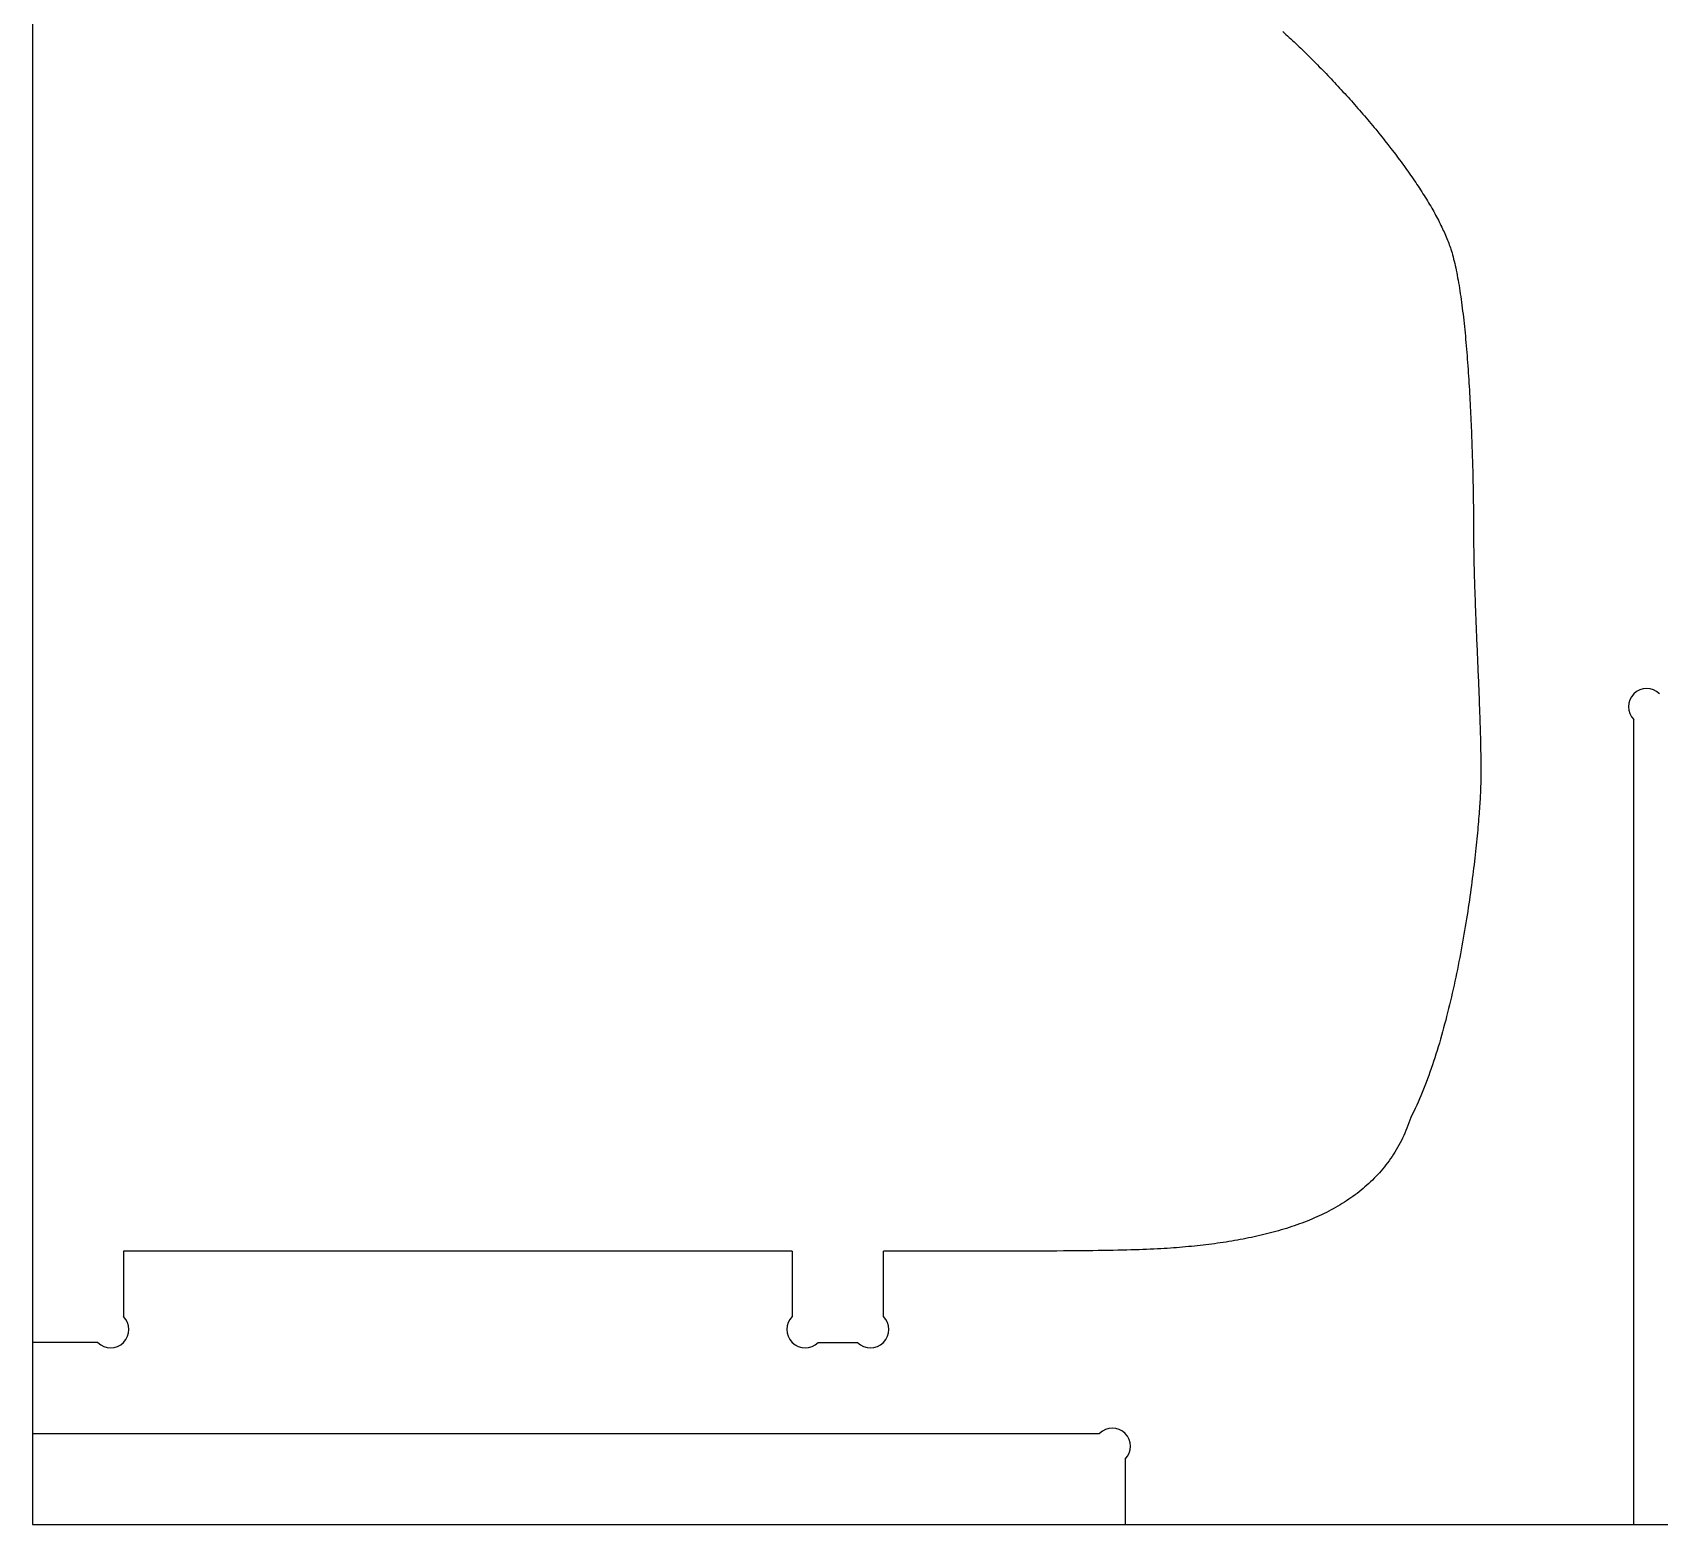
# Model space of a CAD drawing. Extents: x -220 to 640, y 0 to 300.
# Drawn here: x -220 to -130.7, y 0 to 81.9 of the extents above; entities that cross this region are included whole.
import ezdxf

# ---------------------------------------------------------------- set-up
doc = ezdxf.new("R2010")
doc.units = 0
doc.linetypes.add('CONTINUOUS2', pattern=[0])
doc.layers.get('0').update_dxf_attribs({"linetype": 'CONTINUOUS'})
doc.layers.add('FT_MACHINE', color=1, linetype='CONTINUOUS')

msp = doc.modelspace()

# ---------------------------------------------------------------- linework, layer by layer
at = {"linetype": 'CONTINUOUS2'}
for p, q in [((-151.361, 81.98), (-151.272, 81.899)), ((-151.272, 81.899), (-151.183, 81.817)), ((-151.183, 81.817), (-151.093, 81.735)), ((-151.093, 81.735), (-151.003, 81.652)), ((-151.003, 81.652), (-150.913, 81.568)), ((-150.913, 81.568), (-150.822, 81.484)), ((-150.822, 81.484), (-150.732, 81.398)), ((-150.732, 81.398), (-150.641, 81.313)), ((-150.641, 81.313), (-150.549, 81.226)), ((-150.549, 81.226), (-150.458, 81.139)), ((-150.458, 81.139), (-150.366, 81.051)), ((-150.366, 81.051), (-150.275, 80.962)), ((-150.275, 80.962), (-150.183, 80.873)), ((-150.183, 80.873), (-150.09, 80.783)), ((-150.09, 80.783), (-149.998, 80.692)), ((-149.998, 80.692), (-149.906, 80.601)), ((-149.906, 80.601), (-149.813, 80.509)), ((-149.813, 80.509), (-149.72, 80.417)), ((-149.72, 80.417), (-149.628, 80.324)), ((-149.628, 80.324), (-149.535, 80.231)), ((-149.535, 80.231), (-149.442, 80.136)), ((-149.442, 80.136), (-149.349, 80.042)), ((-149.349, 80.042), (-149.256, 79.947)), ((-149.256, 79.947), (-149.163, 79.851)), ((-149.163, 79.851), (-149.07, 79.755)), ((-149.07, 79.755), (-148.977, 79.659)), ((-148.977, 79.659), (-148.884, 79.562)), ((-148.884, 79.562), (-148.791, 79.464)), ((-148.791, 79.464), (-148.698, 79.367)), ((-148.698, 79.367), (-148.605, 79.268)), ((-148.605, 79.268), (-148.512, 79.169)), ((-148.512, 79.169), (-148.419, 79.07)), ((-148.419, 79.07), (-148.327, 78.971)), ((-148.327, 78.971), (-148.234, 78.871)), ((-148.234, 78.871), (-148.142, 78.771)), ((-148.142, 78.771), (-148.049, 78.67)), ((-148.049, 78.67), (-147.957, 78.569)), ((-147.957, 78.569), (-147.865, 78.468)), ((-147.865, 78.468), (-147.774, 78.366)), ((-147.774, 78.366), (-147.682, 78.264)), ((-147.682, 78.264), (-147.591, 78.162)), ((-147.591, 78.162), (-147.499, 78.06)), ((-147.499, 78.06), (-147.409, 77.957)), ((-147.409, 77.957), (-147.318, 77.854)), ((-147.318, 77.854), (-147.228, 77.751)), ((-147.228, 77.751), (-147.138, 77.648)), ((-147.138, 77.648), (-147.048, 77.544)), ((-147.048, 77.544), (-146.958, 77.44)), ((-146.958, 77.44), (-146.869, 77.336)), ((-146.869, 77.336), (-146.78, 77.232)), ((-146.78, 77.232), (-146.692, 77.128)), ((-146.692, 77.128), (-146.604, 77.023)), ((-146.604, 77.023), (-146.516, 76.919)), ((-146.516, 76.919), (-146.428, 76.814)), ((-146.428, 76.814), (-146.341, 76.709)), ((-146.341, 76.709), (-146.255, 76.604)), ((-146.255, 76.604), (-146.083, 76.394)), ((-146.083, 76.394), (-145.998, 76.289)), ((-145.998, 76.289), (-145.913, 76.184)), ((-145.913, 76.184), (-145.829, 76.078)), ((-145.829, 76.078), (-145.745, 75.973)), ((-145.745, 75.973), (-145.579, 75.763)), ((-145.579, 75.763), (-145.415, 75.552)), ((-145.415, 75.552), (-145.334, 75.447)), ((-145.334, 75.447), (-145.174, 75.237)), ((-145.174, 75.237), (-145.095, 75.132)), ((-145.095, 75.132), (-145.016, 75.027)), ((-145.016, 75.027), (-144.938, 74.922)), ((-144.938, 74.922), (-144.861, 74.817)), ((-144.861, 74.817), (-144.784, 74.713)), ((-144.784, 74.713), (-144.708, 74.609)), ((-144.708, 74.609), (-144.633, 74.504)), ((-144.633, 74.504), (-144.558, 74.4)), ((-144.558, 74.4), (-144.484, 74.296)), ((-144.484, 74.296), (-144.411, 74.193)), ((-144.411, 74.193), (-144.339, 74.089)), ((-144.339, 74.089), (-144.267, 73.986)), ((-144.267, 73.986), (-144.196, 73.883)), ((-144.196, 73.883), (-144.126, 73.78)), ((-144.126, 73.78), (-144.057, 73.678)), ((-144.057, 73.678), (-143.988, 73.576)), ((-143.988, 73.576), (-143.921, 73.474)), ((-143.921, 73.474), (-143.854, 73.372)), ((-143.854, 73.372), (-143.788, 73.271)), ((-143.788, 73.271), (-143.723, 73.17)), ((-143.723, 73.17), (-143.659, 73.069)), ((-143.659, 73.069), (-143.595, 72.969)), ((-143.595, 72.969), (-143.533, 72.869)), ((-143.533, 72.869), (-143.471, 72.769)), ((-143.471, 72.769), (-143.411, 72.67)), ((-143.411, 72.67), (-143.351, 72.571)), ((-143.351, 72.571), (-143.293, 72.473)), ((-143.293, 72.473), (-143.235, 72.375)), ((-143.235, 72.375), (-143.179, 72.277)), ((-143.179, 72.277), (-143.123, 72.18)), ((-143.123, 72.18), (-143.068, 72.083)), ((-143.068, 72.083), (-143.015, 71.987)), ((-143.015, 71.987), (-142.962, 71.892)), ((-142.962, 71.892), (-142.911, 71.796)), ((-142.911, 71.796), (-142.861, 71.702)), ((-142.861, 71.702), (-142.811, 71.608)), ((-142.811, 71.608), (-142.763, 71.514)), ((-142.763, 71.514), (-142.716, 71.421)), ((-142.716, 71.421), (-142.67, 71.329)), ((-142.67, 71.329), (-142.626, 71.237)), ((-142.626, 71.237), (-142.582, 71.145)), ((-142.582, 71.145), (-142.54, 71.055)), ((-142.54, 71.055), (-142.498, 70.965)), ((-142.498, 70.965), (-142.458, 70.875)), ((-142.458, 70.875), (-142.42, 70.786)), ((-142.42, 70.786), (-142.382, 70.698)), ((-142.382, 70.698), (-142.346, 70.611)), ((-142.346, 70.611), (-142.311, 70.524)), ((-142.311, 70.524), (-142.277, 70.438)), ((-142.277, 70.438), (-142.244, 70.352)), ((-142.244, 70.352), (-142.213, 70.267)), ((-142.213, 70.267), (-142.183, 70.183)), ((-142.183, 70.183), (-142.155, 70.1)), ((-142.155, 70.1), (-142.127, 70.018)), ((-142.127, 70.018), (-142.096, 69.917)), ((-142.096, 69.917), (-142.064, 69.812)), ((-142.064, 69.812), (-142.033, 69.704)), ((-142.033, 69.704), (-142.003, 69.593)), ((-142.003, 69.593), (-141.973, 69.479)), ((-141.973, 69.479), (-141.944, 69.361)), ((-141.944, 69.361), (-141.915, 69.241)), ((-141.915, 69.241), (-141.887, 69.117)), ((-141.887, 69.117), (-141.859, 68.991)), ((-141.859, 68.991), (-141.832, 68.861)), ((-141.832, 68.861), (-141.805, 68.729)), ((-141.805, 68.729), (-141.779, 68.594)), ((-141.779, 68.594), (-141.753, 68.456)), ((-141.753, 68.456), (-141.728, 68.316)), ((-141.728, 68.316), (-141.703, 68.173)), ((-141.703, 68.173), (-141.679, 68.028)), ((-141.679, 68.028), (-141.655, 67.88)), ((-141.655, 67.88), (-141.631, 67.731)), ((-141.631, 67.731), (-141.608, 67.578)), ((-141.608, 67.578), (-141.586, 67.424)), ((-141.586, 67.424), (-141.564, 67.267)), ((-141.564, 67.267), (-141.542, 67.109)), ((-141.542, 67.109), (-141.521, 66.948)), ((-141.521, 66.948), (-141.5, 66.785)), ((-141.5, 66.785), (-141.48, 66.621)), ((-141.48, 66.621), (-141.46, 66.455)), ((-141.46, 66.455), (-141.44, 66.287)), ((-141.44, 66.287), (-141.421, 66.118)), ((-141.421, 66.118), (-141.402, 65.946)), ((-141.402, 65.946), (-141.384, 65.774)), ((-141.384, 65.774), (-141.366, 65.6)), ((-141.366, 65.6), (-141.349, 65.424)), ((-141.349, 65.424), (-141.332, 65.248)), ((-141.332, 65.248), (-141.315, 65.07)), ((-141.315, 65.07), (-141.299, 64.891)), ((-141.299, 64.891), (-141.283, 64.71)), ((-141.283, 64.71), (-141.268, 64.529)), ((-141.268, 64.529), (-141.253, 64.347)), ((-141.253, 64.347), (-141.238, 64.164)), ((-141.238, 64.164), (-141.223, 63.98)), ((-141.223, 63.98), (-141.209, 63.795)), ((-141.209, 63.795), (-141.196, 63.61)), ((-141.196, 63.61), (-141.183, 63.424)), ((-141.183, 63.424), (-141.17, 63.237)), ((-141.17, 63.237), (-141.157, 63.05)), ((-141.157, 63.05), (-141.145, 62.862)), ((-141.145, 62.862), (-141.133, 62.675)), ((-141.133, 62.675), (-141.121, 62.487)), ((-141.121, 62.487), (-141.11, 62.298)), ((-141.11, 62.298), (-141.099, 62.11)), ((-141.099, 62.11), (-141.089, 61.921)), ((-141.089, 61.921), (-141.078, 61.733)), ((-141.078, 61.733), (-141.068, 61.544)), ((-141.068, 61.544), (-141.059, 61.356)), ((-141.059, 61.356), (-141.049, 61.168)), ((-141.049, 61.168), (-141.04, 60.98)), ((-141.04, 60.98), (-141.032, 60.792)), ((-141.032, 60.792), (-141.023, 60.605)), ((-141.023, 60.605), (-141.015, 60.419)), ((-141.015, 60.419), (-141.007, 60.233)), ((-141.007, 60.233), (-141, 60.047)), ((-141, 60.047), (-140.992, 59.862)), ((-140.992, 59.862), (-140.985, 59.678)), ((-140.985, 59.678), (-140.979, 59.495)), ((-140.979, 59.495), (-140.972, 59.313)), ((-140.972, 59.313), (-140.966, 59.131)), ((-140.966, 59.131), (-140.96, 58.951)), ((-140.96, 58.951), (-140.954, 58.772)), ((-140.954, 58.772), (-140.949, 58.593)), ((-140.949, 58.593), (-140.943, 58.416)), ((-140.943, 58.416), (-140.938, 58.241)), ((-140.938, 58.241), (-140.934, 58.066)), ((-140.934, 58.066), (-140.929, 57.894)), ((-140.929, 57.894), (-140.925, 57.722)), ((-140.925, 57.722), (-140.921, 57.553)), ((-140.921, 57.553), (-140.917, 57.385)), ((-140.917, 57.385), (-140.913, 57.218)), ((-140.913, 57.218), (-140.91, 57.053)), ((-140.91, 57.053), (-140.906, 56.891)), ((-140.906, 56.891), (-140.903, 56.73)), ((-140.903, 56.73), (-140.9, 56.571)), ((-140.9, 56.571), (-140.898, 56.414)), ((-140.898, 56.414), (-140.895, 56.259)), ((-140.895, 56.259), (-140.893, 56.107)), ((-140.893, 56.107), (-140.891, 55.956)), ((-140.891, 55.956), (-140.889, 55.808)), ((-140.889, 55.808), (-140.887, 55.663)), ((-140.887, 55.663), (-140.886, 55.52)), ((-140.886, 55.52), (-140.884, 55.379)), ((-140.884, 55.379), (-140.883, 55.241)), ((-140.883, 55.241), (-140.882, 55.105)), ((-140.882, 55.105), (-140.881, 54.973)), ((-140.881, 54.973), (-140.88, 54.843)), ((-140.88, 54.843), (-140.879, 54.716)), ((-140.879, 54.716), (-140.879, 54.471)), ((-140.879, 54.471), (-140.878, 54.353)), ((-140.878, 54.353), (-140.878, 54.014)), ((-140.878, 54.014), (-140.877, 53.899)), ((-140.877, 53.899), (-140.876, 53.782)), ((-140.876, 53.782), (-140.875, 53.664)), ((-140.875, 53.664), (-140.874, 53.544)), ((-140.874, 53.544), (-140.872, 53.422)), ((-140.872, 53.422), (-140.871, 53.298)), ((-140.871, 53.298), (-140.868, 53.173)), ((-140.868, 53.173), (-140.866, 53.046)), ((-140.866, 53.046), (-140.864, 52.917)), ((-140.864, 52.917), (-140.861, 52.787)), ((-140.861, 52.787), (-140.858, 52.655)), ((-140.858, 52.655), (-140.854, 52.522)), ((-140.854, 52.522), (-140.851, 52.388)), ((-140.851, 52.388), (-140.847, 52.252)), ((-140.847, 52.252), (-140.843, 52.114)), ((-140.843, 52.114), (-140.839, 51.976)), ((-140.839, 51.976), (-140.835, 51.836)), ((-140.835, 51.836), (-140.831, 51.695)), ((-140.831, 51.695), (-140.826, 51.553)), ((-140.826, 51.553), (-140.821, 51.409)), ((-140.821, 51.409), (-140.817, 51.265)), ((-140.817, 51.265), (-140.812, 51.12)), ((-140.812, 51.12), (-140.806, 50.973)), ((-140.806, 50.973), (-140.801, 50.826)), ((-140.801, 50.826), (-140.796, 50.678)), ((-140.796, 50.678), (-140.79, 50.529)), ((-140.79, 50.529), (-140.784, 50.379)), ((-140.784, 50.379), (-140.779, 50.228)), ((-140.779, 50.228), (-140.773, 50.077)), ((-140.773, 50.077), (-140.767, 49.925)), ((-140.767, 49.925), (-140.761, 49.773)), ((-140.761, 49.773), (-140.754, 49.619)), ((-140.754, 49.619), (-140.748, 49.466)), ((-140.748, 49.466), (-140.742, 49.312)), ((-140.742, 49.312), (-140.736, 49.157)), ((-140.736, 49.157), (-140.729, 49.002)), ((-140.729, 49.002), (-140.723, 48.846)), ((-140.723, 48.846), (-140.716, 48.691)), ((-140.716, 48.691), (-140.71, 48.535)), ((-140.71, 48.535), (-140.703, 48.379)), ((-140.703, 48.379), (-140.696, 48.222)), ((-140.696, 48.222), (-140.69, 48.066)), ((-140.69, 48.066), (-140.676, 47.752)), ((-140.676, 47.752), (-140.67, 47.596)), ((-140.67, 47.596), (-140.663, 47.439)), ((-140.663, 47.439), (-140.657, 47.283)), ((-140.657, 47.283), (-140.65, 47.126)), ((-140.65, 47.126), (-140.643, 46.97)), ((-140.643, 46.97), (-140.637, 46.814)), ((-140.637, 46.814), (-140.63, 46.658)), ((-140.63, 46.658), (-140.624, 46.503)), ((-140.624, 46.503), (-140.618, 46.348)), ((-140.618, 46.348), (-140.611, 46.193)), ((-140.611, 46.193), (-140.605, 46.039)), ((-140.605, 46.039), (-140.599, 45.885)), ((-140.599, 45.885), (-140.593, 45.732)), ((-140.593, 45.732), (-140.587, 45.58)), ((-140.587, 45.58), (-140.581, 45.428)), ((-140.581, 45.428), (-140.575, 45.276)), ((-140.575, 45.276), (-140.569, 45.126)), ((-140.569, 45.126), (-140.564, 44.976)), ((-140.564, 44.976), (-140.558, 44.827)), ((-140.558, 44.827), (-140.553, 44.678)), ((-140.553, 44.678), (-140.548, 44.531)), ((-140.548, 44.531), (-140.543, 44.385)), ((-140.543, 44.385), (-140.538, 44.239)), ((-140.538, 44.239), (-140.533, 44.095)), ((-140.533, 44.095), (-140.529, 43.951)), ((-140.529, 43.951), (-140.524, 43.809)), ((-140.524, 43.809), (-140.52, 43.668)), ((-132.088, 0), (-132.088, 44.193)), ((-140.52, 43.668), (-140.516, 43.528)), ((-140.516, 43.528), (-140.512, 43.389)), ((-140.512, 43.389), (-140.508, 43.252)), ((-140.508, 43.252), (-140.505, 43.116)), ((-140.505, 43.116), (-140.502, 42.981)), ((-140.502, 42.981), (-140.499, 42.848)), ((-140.499, 42.848), (-140.496, 42.716)), ((-140.496, 42.716), (-140.493, 42.586)), ((-140.493, 42.586), (-140.491, 42.458)), ((-140.491, 42.458), (-140.489, 42.33)), ((-140.489, 42.33), (-140.487, 42.205)), ((-140.487, 42.205), (-140.485, 42.081)), ((-140.485, 42.081), (-140.484, 41.959)), ((-140.484, 41.959), (-140.483, 41.839)), ((-140.483, 41.839), (-140.482, 41.72)), ((-140.482, 41.157), (-140.483, 41.05)), ((-140.482, 41.72), (-140.481, 41.604)), ((-140.481, 41.265), (-140.482, 41.157)), ((-140.481, 41.604), (-140.481, 41.265)), ((-140.503, 40.255), (-140.508, 40.149)), ((-140.499, 40.357), (-140.503, 40.255)), ((-140.496, 40.455), (-140.499, 40.357)), ((-140.493, 40.55), (-140.496, 40.455)), ((-140.49, 40.645), (-140.493, 40.55)), ((-140.488, 40.743), (-140.49, 40.645)), ((-140.486, 40.843), (-140.488, 40.743)), ((-140.484, 40.946), (-140.486, 40.843)), ((-140.483, 41.05), (-140.484, 40.946)), ((-140.549, 39.433), (-140.558, 39.301)), ((-140.541, 39.561), (-140.549, 39.433)), ((-140.533, 39.686), (-140.541, 39.561)), ((-140.526, 39.807), (-140.533, 39.686)), ((-140.519, 39.925), (-140.526, 39.807)), ((-140.513, 40.039), (-140.519, 39.925)), ((-140.508, 40.149), (-140.513, 40.039)), ((-140.626, 38.44), (-140.639, 38.285)), ((-140.613, 38.591), (-140.626, 38.44)), ((-140.601, 38.739), (-140.613, 38.591)), ((-140.589, 38.885), (-140.601, 38.739)), ((-140.578, 39.027), (-140.589, 38.885)), ((-140.568, 39.165), (-140.578, 39.027)), ((-140.558, 39.301), (-140.568, 39.165)), ((-140.7, 37.64), (-140.717, 37.471)), ((-140.684, 37.805), (-140.7, 37.64)), ((-140.668, 37.968), (-140.684, 37.805)), ((-140.654, 38.128), (-140.668, 37.968)), ((-140.639, 38.285), (-140.654, 38.128)), ((-140.791, 36.774), (-140.812, 36.593)), ((-140.772, 36.952), (-140.791, 36.774)), ((-140.753, 37.127), (-140.772, 36.952)), ((-140.734, 37.301), (-140.753, 37.127)), ((-140.717, 37.471), (-140.734, 37.301)), ((-140.9, 35.851), (-140.924, 35.66)), ((-140.877, 36.04), (-140.9, 35.851)), ((-140.854, 36.226), (-140.877, 36.04)), ((-140.833, 36.411), (-140.854, 36.226)), ((-140.812, 36.593), (-140.833, 36.411)), ((-141.027, 34.88), (-141.054, 34.681)), ((-141, 35.078), (-141.027, 34.88)), ((-140.974, 35.273), (-141, 35.078)), ((-140.948, 35.468), (-140.974, 35.273)), ((-140.924, 35.66), (-140.948, 35.468)), ((-141.141, 34.074), (-141.172, 33.87)), ((-141.112, 34.278), (-141.141, 34.074)), ((-141.082, 34.48), (-141.112, 34.278)), ((-141.054, 34.681), (-141.082, 34.48)), ((-141.268, 33.248), (-141.302, 33.039)), ((-141.235, 33.456), (-141.268, 33.248)), ((-141.203, 33.663), (-141.235, 33.456)), ((-141.172, 33.87), (-141.203, 33.663)), ((-141.445, 32.193), (-141.482, 31.98)), ((-141.408, 32.406), (-141.445, 32.193)), ((-141.372, 32.617), (-141.408, 32.406)), ((-141.336, 32.829), (-141.372, 32.617)), ((-141.302, 33.039), (-141.336, 32.829)), ((-141.6, 31.337), (-141.641, 31.122)), ((-141.56, 31.552), (-141.6, 31.337)), ((-141.521, 31.766), (-141.56, 31.552)), ((-141.482, 31.98), (-141.521, 31.766)), ((-141.769, 30.474), (-141.813, 30.259)), ((-141.725, 30.69), (-141.769, 30.474)), ((-141.683, 30.906), (-141.725, 30.69)), ((-141.641, 31.122), (-141.683, 30.906)), ((-141.951, 29.611), (-141.999, 29.395)), ((-141.904, 29.827), (-141.951, 29.611)), ((-141.858, 30.043), (-141.904, 29.827)), ((-141.813, 30.259), (-141.858, 30.043)), ((-142.147, 28.75), (-142.198, 28.536)), ((-142.097, 28.965), (-142.147, 28.75)), ((-142.047, 29.18), (-142.097, 28.965)), ((-141.999, 29.395), (-142.047, 29.18)), ((-142.357, 27.897), (-142.411, 27.685)), ((-142.303, 28.109), (-142.357, 27.897)), ((-142.25, 28.322), (-142.303, 28.109)), ((-142.198, 28.536), (-142.25, 28.322)), ((-142.639, 26.848), (-142.698, 26.641)), ((-142.581, 27.056), (-142.639, 26.848)), ((-142.523, 27.265), (-142.581, 27.056)), ((-142.467, 27.474), (-142.523, 27.265)), ((-142.411, 27.685), (-142.467, 27.474)), ((-142.882, 26.028), (-142.945, 25.826)), ((-142.82, 26.231), (-142.882, 26.028)), ((-142.759, 26.435), (-142.82, 26.231)), ((-142.698, 26.641), (-142.759, 26.435)), ((-143.206, 25.035), (-143.273, 24.841)), ((-143.139, 25.23), (-143.206, 25.035)), ((-143.073, 25.427), (-143.139, 25.23)), ((-143.008, 25.626), (-143.073, 25.427)), ((-142.945, 25.826), (-143.008, 25.626)), ((-143.482, 24.272), (-143.554, 24.086)), ((-143.412, 24.46), (-143.482, 24.272)), ((-143.342, 24.649), (-143.412, 24.46)), ((-143.273, 24.841), (-143.342, 24.649)), ((-143.85, 23.363), (-143.926, 23.188)), ((-143.774, 23.54), (-143.85, 23.363)), ((-143.7, 23.72), (-143.774, 23.54)), ((-143.626, 23.902), (-143.7, 23.72)), ((-143.554, 24.086), (-143.626, 23.902)), ((-144.324, 22.352), (-144.376, 22.203)), ((-144.243, 22.514), (-144.324, 22.352)), ((-144.162, 22.679), (-144.243, 22.514)), ((-144.082, 22.846), (-144.162, 22.679)), ((-144.004, 23.016), (-144.082, 22.846)), ((-143.926, 23.188), (-144.004, 23.016)), ((-144.654, 21.489), (-144.716, 21.352)), ((-144.594, 21.628), (-144.654, 21.489)), ((-144.536, 21.768), (-144.594, 21.628)), ((-144.481, 21.911), (-144.536, 21.768)), ((-144.427, 22.056), (-144.481, 21.911)), ((-144.376, 22.203), (-144.427, 22.056)), ((-145.126, 20.572), (-145.201, 20.448)), ((-145.053, 20.697), (-145.126, 20.572)), ((-144.982, 20.824), (-145.053, 20.697)), ((-144.912, 20.953), (-144.982, 20.824)), ((-144.845, 21.084), (-144.912, 20.953)), ((-144.779, 21.217), (-144.845, 21.084)), ((-144.716, 21.352), (-144.779, 21.217)), ((-145.689, 19.747), (-145.776, 19.636)), ((-145.603, 19.859), (-145.689, 19.747)), ((-145.519, 19.974), (-145.603, 19.859)), ((-145.437, 20.09), (-145.519, 19.974)), ((-145.357, 20.207), (-145.437, 20.09)), ((-145.278, 20.327), (-145.357, 20.207)), ((-145.201, 20.448), (-145.278, 20.327)), ((-146.534, 18.813), (-146.636, 18.718)), ((-146.434, 18.91), (-146.534, 18.813)), ((-146.335, 19.009), (-146.434, 18.91)), ((-146.238, 19.109), (-146.335, 19.009)), ((-146.142, 19.211), (-146.238, 19.109)), ((-146.048, 19.315), (-146.142, 19.211)), ((-145.956, 19.42), (-146.048, 19.315)), ((-145.865, 19.527), (-145.956, 19.42)), ((-145.776, 19.636), (-145.865, 19.527)), ((-147.617, 17.931), (-147.733, 17.852)), ((-147.502, 18.013), (-147.617, 17.931)), ((-147.389, 18.095), (-147.502, 18.013)), ((-147.277, 18.18), (-147.389, 18.095)), ((-147.167, 18.265), (-147.277, 18.18)), ((-147.058, 18.353), (-147.167, 18.265)), ((-146.95, 18.442), (-147.058, 18.353)), ((-146.844, 18.532), (-146.95, 18.442)), ((-146.739, 18.624), (-146.844, 18.532)), ((-146.636, 18.718), (-146.739, 18.624)), ((-149.221, 17.007), (-149.352, 16.946)), ((-149.09, 17.07), (-149.221, 17.007)), ((-148.961, 17.134), (-149.09, 17.07)), ((-148.833, 17.2), (-148.961, 17.134)), ((-148.706, 17.267), (-148.833, 17.2)), ((-148.58, 17.335), (-148.706, 17.267)), ((-148.456, 17.404), (-148.58, 17.335)), ((-148.332, 17.475), (-148.456, 17.404)), ((-148.21, 17.548), (-148.332, 17.475)), ((-148.089, 17.622), (-148.21, 17.548)), ((-147.969, 17.697), (-148.089, 17.622)), ((-147.85, 17.774), (-147.969, 17.697)), ((-147.733, 17.852), (-147.85, 17.774)), ((-151.731, 16.087), (-151.878, 16.047)), ((-151.584, 16.129), (-151.731, 16.087)), ((-151.438, 16.171), (-151.584, 16.129)), ((-151.293, 16.215), (-151.438, 16.171)), ((-151.149, 16.259), (-151.293, 16.215)), ((-151.005, 16.305), (-151.149, 16.259)), ((-150.863, 16.352), (-151.005, 16.305)), ((-150.721, 16.4), (-150.863, 16.352)), ((-150.58, 16.449), (-150.721, 16.4)), ((-150.44, 16.499), (-150.58, 16.449)), ((-150.3, 16.551), (-150.44, 16.499)), ((-150.162, 16.604), (-150.3, 16.551)), ((-150.025, 16.658), (-150.162, 16.604)), ((-149.888, 16.713), (-150.025, 16.658)), ((-149.753, 16.769), (-149.888, 16.713)), ((-149.618, 16.827), (-149.753, 16.769)), ((-149.485, 16.886), (-149.618, 16.827)), ((-149.352, 16.946), (-149.485, 16.886)), ((-157.183, 15.197), (-157.351, 15.185)), ((-157.017, 15.211), (-157.183, 15.197)), ((-156.853, 15.224), (-157.017, 15.211)), ((-156.69, 15.239), (-156.853, 15.224)), ((-156.529, 15.254), (-156.69, 15.239)), ((-156.369, 15.269), (-156.529, 15.254)), ((-156.21, 15.285), (-156.369, 15.269)), ((-156.051, 15.302), (-156.21, 15.285)), ((-155.892, 15.319), (-156.051, 15.302)), ((-155.733, 15.338), (-155.892, 15.319)), ((-155.574, 15.356), (-155.733, 15.338)), ((-155.416, 15.376), (-155.574, 15.356)), ((-155.258, 15.396), (-155.416, 15.376)), ((-155.1, 15.417), (-155.258, 15.396)), ((-154.942, 15.438), (-155.1, 15.417)), ((-154.785, 15.461), (-154.942, 15.438)), ((-154.628, 15.484), (-154.785, 15.461)), ((-154.471, 15.508), (-154.628, 15.484)), ((-154.315, 15.532), (-154.471, 15.508)), ((-154.159, 15.558), (-154.315, 15.532)), ((-154.003, 15.584), (-154.159, 15.558)), ((-153.848, 15.611), (-154.003, 15.584)), ((-153.693, 15.639), (-153.848, 15.611)), ((-153.539, 15.668), (-153.693, 15.639)), ((-153.385, 15.698), (-153.539, 15.668)), ((-153.232, 15.729), (-153.385, 15.698)), ((-153.079, 15.76), (-153.232, 15.729)), ((-152.927, 15.793), (-153.079, 15.76)), ((-152.775, 15.826), (-152.927, 15.793)), ((-152.624, 15.86), (-152.775, 15.826)), ((-152.474, 15.896), (-152.624, 15.86)), ((-152.324, 15.932), (-152.474, 15.896)), ((-152.174, 15.969), (-152.324, 15.932)), ((-152.026, 16.008), (-152.174, 15.969)), ((-151.878, 16.047), (-152.026, 16.008)), ((-178.285, 15), (-215, 15)), ((-215, 15), (-215, 11.414)), ((-178.285, 15), (-178.285, 11.414)), ((-172.001, 15), (-173.285, 15)), ((-173.285, 11.414), (-173.285, 15)), ((-171.387, 15), (-172.001, 15)), ((-170.791, 15), (-171.387, 15)), ((-170.213, 15), (-170.791, 15)), ((-169.651, 15), (-170.213, 15)), ((-169.107, 15.001), (-169.651, 15)), ((-168.579, 15.001), (-169.107, 15.001)), ((-168.068, 15.002), (-168.579, 15.001)), ((-167.572, 15.002), (-168.068, 15.002)), ((-167.091, 15.003), (-167.572, 15.002)), ((-166.626, 15.004), (-167.091, 15.003)), ((-166.175, 15.005), (-166.626, 15.004)), ((-165.739, 15.006), (-166.175, 15.005)), ((-165.316, 15.007), (-165.739, 15.006)), ((-164.908, 15.008), (-165.316, 15.007)), ((-164.512, 15.01), (-164.908, 15.008)), ((-164.129, 15.012), (-164.512, 15.01)), ((-163.759, 15.014), (-164.129, 15.012)), ((-163.401, 15.016), (-163.759, 15.014)), ((-163.055, 15.019), (-163.401, 15.016)), ((-162.721, 15.022), (-163.055, 15.019)), ((-162.397, 15.025), (-162.721, 15.022)), ((-162.084, 15.028), (-162.397, 15.025)), ((-161.782, 15.032), (-162.084, 15.028)), ((-161.489, 15.036), (-161.782, 15.032)), ((-161.206, 15.04), (-161.489, 15.036)), ((-160.933, 15.044), (-161.206, 15.04)), ((-160.668, 15.05), (-160.933, 15.044)), ((-160.412, 15.055), (-160.668, 15.05)), ((-160.164, 15.06), (-160.412, 15.055)), ((-159.924, 15.066), (-160.164, 15.06)), ((-159.692, 15.073), (-159.924, 15.066)), ((-159.466, 15.08), (-159.692, 15.073)), ((-159.247, 15.087), (-159.466, 15.08)), ((-159.035, 15.095), (-159.247, 15.087)), ((-158.829, 15.103), (-159.035, 15.095)), ((-158.628, 15.111), (-158.829, 15.103)), ((-158.432, 15.12), (-158.628, 15.111)), ((-158.242, 15.13), (-158.432, 15.12)), ((-158.056, 15.14), (-158.242, 15.13)), ((-157.874, 15.15), (-158.056, 15.14)), ((-157.697, 15.161), (-157.874, 15.15)), ((-157.522, 15.173), (-157.697, 15.161)), ((-157.351, 15.185), (-157.522, 15.173)), ((-216.414, 10), (-220, 10)), ((-176.87, 10), (-174.699, 10)), ((-220, 5), (-161.414, 5)), ((-160, 3.586), (-160, 0))]:
    msp.add_line(p, q, dxfattribs=at)
for centre, start, end in [((-131.38, 44.9), 45, 225), ((-215.707, 10.707), 225, 45), ((-177.578, 10.707), 135, 315), ((-173.992, 10.707), 225, 45), ((-160.707, 4.293), 315, 135)]:
    msp.add_arc(centre, 1, start, end, dxfattribs=at)
at = {"layer": 'FT_MACHINE', "linetype": 'CONTINUOUS2'}
for p, q in [((-220, 300), (-220, 0)), ((-220, 0), (-20, 0))]:
    msp.add_line(p, q, dxfattribs=at)

doc.saveas('drawing.dxf')
